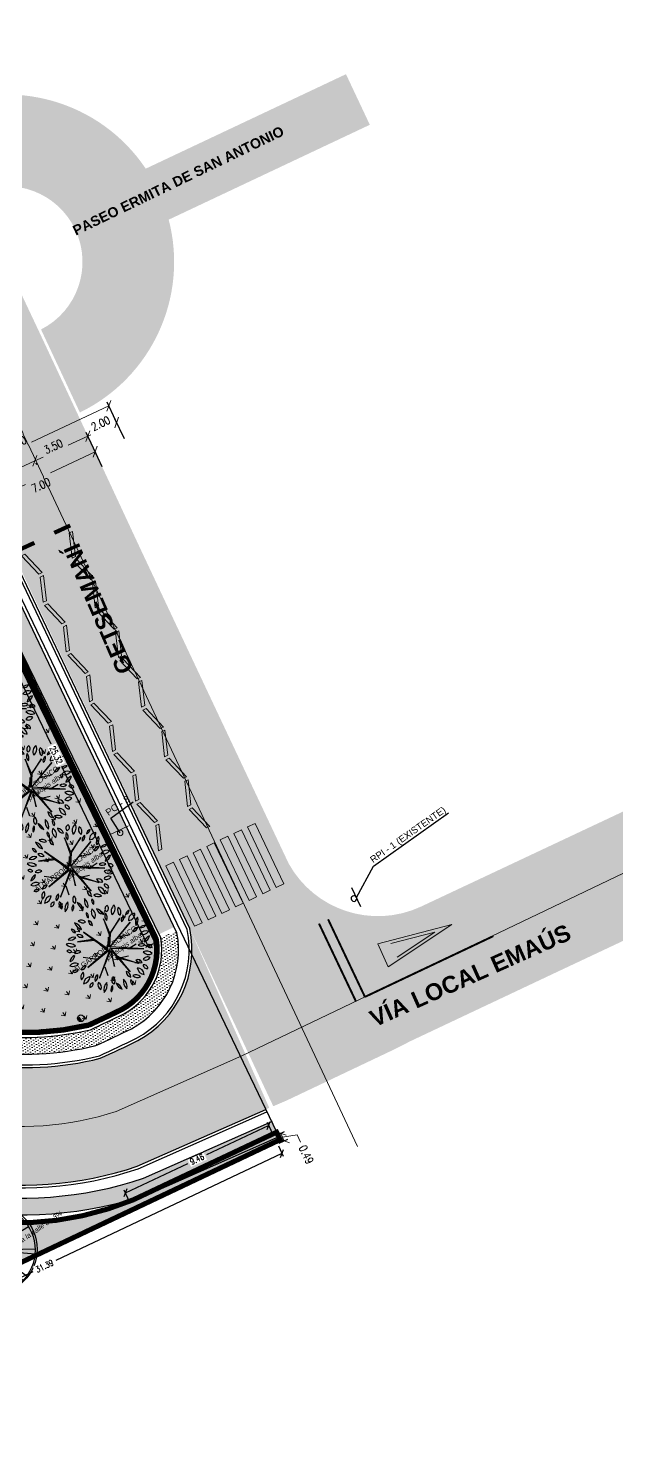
# Model space of a CAD drawing. Header units: metres. Extents: x 12 to 777, y -493 to 333.
# Drawn here: x 618.7 to 653.9, y -315.1 to -230.1 of the extents above; entities that cross this region are included whole.
import ezdxf

# ---------------------------------------------------------------- set-up
doc = ezdxf.new("R2010")
doc.units = ezdxf.units.M
doc.header["$LTSCALE"] = 5
doc.header["$MEASUREMENT"] = 0
for name, pattern in [('DASHED2', [0.375, 0.25, -0.125]), ('HIDDEN', [0.375, 0.25, -0.125]), ('PHANTOM2', [1.25, 0.625, -0.125, 0.125, -0.125, 0.125, -0.125])]:
    doc.linetypes.add(name, pattern=pattern)
doc.layers.get('0').update_dxf_attribs({"color": 30})
for name, color, linetype, lineweight in [('A-ANNO-DIMS', 3, 'Continuous', 18), ('A-ANNO-TEXT', 3, 'Continuous', 18), ('A-ELEV-OVHD', 3, 'HIDDEN', 18), ('G-ANNO-RDME', 3, 'Continuous', 18), ('G-ANNO-SYMB', 3, 'Continuous', 18), ('G-PLAN-OTLN', 7, 'Continuous', 35), ('U-ANNO-PATT', 8, 'Continuous', 18), ('U-CURB', 4, 'Continuous', 25), ('U-PROP-NEW', 1, 'PHANTOM2', 50)]:
    doc.layers.add(name, color=color, linetype=linetype, lineweight=lineweight)
for name, color, linetype in [('U-OTHR', 8, 'Continuous'), ('U-PROP', 1, 'Continuous'), ('U-SDWK', 4, 'Continuous'), ('U-STRT', 4, 'Continuous'), ('U-VEGE', 70, 'Continuous')]:
    doc.layers.add(name, color=color, linetype=linetype)
doc.styles.add('E-ARIAL', font='arial.ttf')
doc.styles.add('E-ROMANS', font='romans.shx', dxfattribs={"width": 0.8})
doc.styles.get("Standard").update_dxf_attribs({"font": 'arial.ttf'})
doc.dimstyles.new('E-0200_TICK_18', dxfattribs={"dimscale": 0.001, "dimtxt": 360, "dimasz": 360, "dimexe": 180, "dimexo": 120, "dimgap": 180, "dimtad": 0, "dimzin": 0, "dimdsep": 46, "dimtxsty": 'E-ROMANS', "dimblk": 'OBLIQUE', "dimcen": 180, "dimclrd": 256, "dimclre": 256, "dimclrt": 256, "dimadec": 0, "dimazin": 0, "dimtfac": 1, "dimtmove": 1, "dimatfit": 3, "dimldrblk": 'OPEN90', "dimfxl": 1, "dimtfill": 1, "dimtolj": 1, "dimtzin": 0, "dimarcsym": 0})
doc.dimstyles.new('E-0200_TICK_24', dxfattribs={"dimscale": 0.001, "dimtxt": 480, "dimasz": 480, "dimexe": 240, "dimexo": 120, "dimgap": 240, "dimtad": 0, "dimzin": 0, "dimdsep": 46, "dimtxsty": 'E-ROMANS', "dimblk": 'OBLIQUE', "dimcen": 240, "dimclrd": 256, "dimclre": 256, "dimclrt": 256, "dimadec": 0, "dimazin": 0, "dimtfac": 1, "dimtmove": 1, "dimatfit": 3, "dimldrblk": 'OPEN90', "dimfxl": 1, "dimtfill": 1, "dimtolj": 1, "dimtzin": 0, "dimlwd": -1, "dimarcsym": 0})
doc.dimstyles.get("Standard").update_dxf_attribs({"dimtxt": 0.18, "dimasz": 0.18, "dimexe": 0.18, "dimexo": 0.0625, "dimgap": 0.09, "dimtad": 0, "dimtih": 1, "dimtoh": 1, "dimdec": 4, "dimzin": 0, "dimdsep": 46, "dimtxsty": 'Standard', "dimcen": 0.09, "dimclrd": 210, "dimclre": 210, "dimclrt": 210, "dimadec": 0, "dimazin": 0, "dimtfac": 1, "dimtdec": 4, "dimtofl": 0, "dimtmove": 0, "dimatfit": 3, "dimfxl": 1, "dimtolj": 1, "dimtzin": 0, "dimarcsym": 0})
pattern_1 = [(35.41278, (-2e-13, 0), (0.044869524, 0.265644924), [0.09525, -0.28575]), (125.41278, (0.06641, -0.01122), (-0.265644924, 0.044869524), [0.09525, -0.28575])]
pattern_2 = [(125.41278, (-2e-13, 0), (-1.2522613, 0.2115168), [0.238125, -1.557925]), (80.41278, (-2e-13, 0), (-1.2522622, 0.211517), [0.238125, -1.031875]), (170.41278, (-2e-13, 0), (-0.211517, -1.2522622), [0.238125, -1.031875])]
pattern_3 = [(35.412781, (201.82205, 533.24843), (-0.02729924, 0.175375895), [0, -0.15875])]
pattern_4 = [(72.9251, (560.57546, -239.98136), (-0.2967209, 0.3895357), [0, -0.38608, 0, -0.4318, 0, -0.41275]), (42.9251, (560.57546, -239.98136), (-0.0491944, 0.844683), [0, -0.20828, 0, -0.34798, 0, -0.13335]), (2.9251, (560.32087, -240.16245), (0.643726, 0.4596605), [0, -0.127, 0, -0.4572, 0, -0.5969]), (352.9251, (560.3209, -240.16245), (0.492984, 0.624246), [0, -0.0635, 0, -0.29972, 0, -0.3429])]

# ---------------------------------------------------------------- blocks, each defined once
blk = doc.blocks.new('_Oblique')
at = {"color": 0, "linetype": 'ByBlock', "lineweight": -2}
blk.add_line((-0.5, -0.5), (0.5, 0.5), dxfattribs=at)
blk = doc.blocks.new('*D117')
at = {"layer": 'A-ANNO-DIMS', "transparency": 16777216}
for p, q in [((623.534, -252.652), (618.919, -254.822)), ((613.44, -257.398), (617.144, -255.656))]:
    blk.add_line(p, q, dxfattribs=at)
at = {"layer": 'A-ANNO-DIMS', "lineweight": -2, "transparency": 16777216}
for p, q in [((623.932, -253.5), (623.431, -252.435)), ((613.662, -257.87), (613.338, -257.181))]:
    blk.add_line(p, q, dxfattribs=at)
at = {"layer": 'A-ANNO-DIMS', "transparency": 16777216, "xscale": 0.48, "yscale": 0.48, "zscale": 0.48}
for p, rotation in [((623.534, -252.652), 25.1846288424931), ((613.44, -257.398), 205.1846288424931)]:
    blk.add_blockref('_Oblique', p, dxfattribs=dict(at, rotation=rotation))
at = {"layer": 'A-ANNO-DIMS', "transparency": 16777216, "insert": (617.898, -254.956), "char_height": 0.48, "attachment_point": 5, "rotation": 25.18463, "style": 'E-ROMANS', "bg_fill": 3, "box_fill_scale": 1.25, "bg_fill_color": 256, "bg_fill_true_color": 13158600, "bg_fill_transparency": 0}
blk.add_mtext('\\A1;11.00', dxfattribs=at)
blk = doc.blocks.new('_Open90')
at = {"color": 0, "linetype": 'ByBlock', "lineweight": -2}
for p, q in [((0, 0), (-1, 0)), ((-0.5, 0.5), (0, 0)), ((0, 0), (-0.5, -0.5))]:
    blk.add_line(p, q, dxfattribs=at)
blk = doc.blocks.new('*D118')
at = {"layer": 'A-ANNO-DIMS', "transparency": 16777216}
for p, q in [((619.115, -255.938), (617.928, -256.496)), ((615.946, -257.427), (616.434, -257.198))]:
    blk.add_line(p, q, dxfattribs=at)
at = {"layer": 'A-ANNO-DIMS', "lineweight": -2, "transparency": 16777216}
for p, q in [((619.166, -256.046), (619.217, -256.155)), ((616.334, -258.251), (615.844, -257.21))]:
    blk.add_line(p, q, dxfattribs=at)
at = {"layer": 'A-ANNO-DIMS', "transparency": 16777216, "xscale": 0.48, "yscale": 0.48, "zscale": 0.48, "rotation": 25.1846288424931}
blk.add_blockref('_Oblique', (619.115, -255.938), dxfattribs=at)
at = {"layer": 'A-ANNO-DIMS', "transparency": 16777216, "insert": (617.048, -256.563), "char_height": 0.48, "attachment_point": 5, "rotation": 25.18463, "style": 'E-ROMANS', "bg_fill": 3, "box_fill_scale": 1.25, "bg_fill_color": 256, "bg_fill_true_color": 13158600, "bg_fill_transparency": 0}
blk.add_mtext('\\A1;3.50', dxfattribs=at)
at = {"layer": 'A-ANNO-DIMS', "transparency": 16777216, "xscale": 0.48, "yscale": 0.48, "zscale": 0.48, "rotation": 205.1846288424931}
blk.add_blockref('_Oblique', (615.946, -257.427), dxfattribs=at)
blk = doc.blocks.new('*D119')
at = {"layer": 'A-ANNO-DIMS', "transparency": 16777216}
for p, q in [((622.275, -254.451), (621.095, -255.006)), ((619.115, -255.938), (619.602, -255.709))]:
    blk.add_line(p, q, dxfattribs=at)
at = {"layer": 'A-ANNO-DIMS', "lineweight": -2, "transparency": 16777216}
for p, q in [((622.776, -255.516), (622.173, -254.234)), ((619.166, -256.046), (619.217, -256.155))]:
    blk.add_line(p, q, dxfattribs=at)
at = {"layer": 'A-ANNO-DIMS', "transparency": 16777216, "xscale": 0.48, "yscale": 0.48, "zscale": 0.48, "rotation": 25.1846288424931}
blk.add_blockref('_Oblique', (622.275, -254.451), dxfattribs=at)
at = {"layer": 'A-ANNO-DIMS', "transparency": 16777216, "insert": (620.215, -255.074), "char_height": 0.48, "attachment_point": 5, "rotation": 25.18463, "style": 'E-ROMANS', "bg_fill": 3, "box_fill_scale": 1.25, "bg_fill_color": 256, "bg_fill_true_color": 13158600, "bg_fill_transparency": 0}
blk.add_mtext('\\A1;3.50', dxfattribs=at)
at = {"layer": 'A-ANNO-DIMS', "transparency": 16777216, "xscale": 0.48, "yscale": 0.48, "zscale": 0.48, "rotation": 205.1846288424931}
blk.add_blockref('_Oblique', (619.115, -255.938), dxfattribs=at)
blk = doc.blocks.new('*D120')
at = {"layer": 'A-ANNO-DIMS', "lineweight": -2, "transparency": 16777216}
for p, q in [((624.461, -254.624), (623.896, -253.424)), ((622.776, -255.516), (622.173, -254.234))]:
    blk.add_line(p, q, dxfattribs=at)
at = {"layer": 'A-ANNO-DIMS', "transparency": 16777216}
for p, q in [((623.999, -253.641), (623.942, -253.667)), ((622.275, -254.451), (622.449, -254.37))]:
    blk.add_line(p, q, dxfattribs=at)
at = {"layer": 'A-ANNO-DIMS', "transparency": 16777216, "insert": (623.044, -253.695), "char_height": 0.48, "attachment_point": 5, "rotation": 25.18463, "style": 'E-ROMANS', "bg_fill": 3, "box_fill_scale": 1.25, "bg_fill_color": 256, "bg_fill_true_color": 13158600, "bg_fill_transparency": 0}
blk.add_mtext('\\A1;2.00', dxfattribs=at)
at = {"layer": 'A-ANNO-DIMS', "transparency": 16777216, "xscale": 0.48, "yscale": 0.48, "zscale": 0.48}
for p, rotation in [((623.999, -253.641), 25.1846288424931), ((622.275, -254.451), 205.1846288424931)]:
    blk.add_blockref('_Oblique', p, dxfattribs=dict(at, rotation=rotation))
blk = doc.blocks.new('*D121')
at = {"layer": 'A-ANNO-DIMS', "transparency": 16777216}
for p, q in [((622.711, -255.385), (620.043, -256.639)), ((616.26, -258.418), (618.549, -257.341))]:
    blk.add_line(p, q, dxfattribs=at)
at = {"layer": 'A-ANNO-DIMS', "lineweight": -2, "transparency": 16777216}
for p, q in [((623.14, -256.297), (622.608, -255.167)), ((616.446, -258.814), (616.158, -258.201))]:
    blk.add_line(p, q, dxfattribs=at)
at = {"layer": 'A-ANNO-DIMS', "transparency": 16777216, "xscale": 0.48, "yscale": 0.48, "zscale": 0.48}
for p, rotation in [((622.711, -255.385), 25.1846288424931), ((616.26, -258.418), 205.1846288424931)]:
    blk.add_blockref('_Oblique', p, dxfattribs=dict(at, rotation=rotation))
at = {"layer": 'A-ANNO-DIMS', "transparency": 16777216, "insert": (619.482, -257.386), "char_height": 0.48, "attachment_point": 5, "rotation": 25.18463, "style": 'E-ROMANS', "bg_fill": 3, "box_fill_scale": 1.25, "bg_fill_color": 256, "bg_fill_true_color": 13158600, "bg_fill_transparency": 0}
blk.add_mtext('\\A1;7.00', dxfattribs=at)
blk = doc.blocks.new('basurero')
blk.add_lwpolyline([(-0.133, -0.052), (0.13, -0.052), (0.13, -0.1), (-0.133, -0.1)], close=True)
blk.add_circle((0, 0), 0.2)
blk = doc.blocks.new('arbolito')
at = {"linetype": 'ByBlock'}
for p, q in [((-435.926, -26.331), (-435.853, -27.236)), ((-435.826, -27.173), (-435.908, -26.367)), ((-435.908, -26.367), (-435.889, -26.898)), ((-436.632, -26.654), (-435.862, -27.279)), ((-435.853, -27.236), (-436.632, -26.654)), ((-436.249, -26.412), (-435.853, -26.871)), ((-435.889, -26.898), (-436.249, -26.412)), ((-435.853, -26.871), (-436.146, -26.753)), ((-435.63, -26.735), (-435.826, -27.173)), ((-435.808, -27.218), (-435.075, -26.711)), ((-435.075, -26.711), (-435.799, -27.173)), ((-435.799, -27.173), (-435.63, -26.735)), ((-435.391, -26.895), (-435.313, -26.633)), ((-436.294, -26.922), (-436.541, -26.907)), ((-434.969, -27.164), (-435.808, -27.218)), ((-435.726, -27.236), (-434.969, -27.164)), ((-435.337, -27.197), (-435.035, -27.484)), ((-436.756, -27.529), (-435.853, -27.279)), ((-435.862, -27.279), (-436.756, -27.529)), ((-436.104, -27.599), (-436.578, -27.798)), ((-436.578, -27.798), (-436.086, -27.617)), ((-436.2, -27.381), (-436.541, -27.236)), ((-436.182, -28.066), (-436.043, -27.589)), ((-436.086, -27.617), (-436.182, -28.066)), ((-435.853, -27.279), (-436.104, -27.599)), ((-436.043, -27.589), (-435.835, -27.288)), ((-435.986, -27.538), (-435.763, -27.288)), ((-435.835, -27.288), (-435.986, -27.538)), ((-435.763, -27.288), (-435.467, -28.084)), ((-435.754, -27.245), (-435.566, -27.752)), ((-435.467, -28.084), (-435.754, -27.245)), ((-435.612, -27.692), (-435.726, -27.236)), ((-435.165, -27.952), (-435.612, -27.692)), ((-435.566, -27.752), (-435.165, -27.952))]:
    blk.add_line(p, q, dxfattribs=at)
for centre, radius, start, end in [((-436.569, -26.476), 0.15, 25.4537, 116.6852), ((-436.501, -26.277), 0.15, 205.4537, 296.6852), ((-436.296, -26.179), 0.116, 146.8151, 244.0193), ((-436.444, -26.22), 0.116, 326.8151, 64.0193), ((-436.217, -26.387), 0.143, 168.8066, 257.6391), ((-436.389, -26.499), 0.143, 348.8066, 77.6391), ((-436.023, -26.144), 0.215, 149.4737, 231.7586), ((-436.341, -26.204), 0.215, 329.4737, 51.7586), ((-435.875, -25.996), 0.21, 192.306, 259.6849), ((-436.118, -26.248), 0.21, 12.306, 79.6849), ((-435.696, -26.299), 0.171, 145.5248, 220.8327), ((-435.967, -26.314), 0.171, 325.5248, 40.8327), ((-435.672, -26.087), 0.135, 125.4093, 202.7101), ((-435.875, -26.029), 0.135, 305.4093, 22.7101), ((-435.345, -26.2), 0.293, 133.8117, 194.3077), ((-435.832, -26.061), 0.293, 313.8117, 14.3077), ((-435.138, -26.142), 0.294, 163.4642, 212.7906), ((-435.275, -26.462), 0.148, 103.8914, 198.9039), ((-435.668, -26.217), 0.294, 343.4642, 32.7906), ((-435.45, -26.366), 0.148, 283.8914, 18.9039), ((-435.083, -26.347), 0.173, 104.1004, 168.465), ((-435.295, -26.145), 0.173, 284.1004, 348.465), ((-434.886, -26.582), 0.303, 100.3005, 160.4476), ((-435.226, -26.182), 0.303, 280.3005, 340.4476), ((-436.839, -27.021), 0.218, 69.7201, 135.6489), ((-436.782, -26.589), 0.0949, 163.4933, 274.4697), ((-436.866, -26.656), 0.0949, 343.4933, 94.4697), ((-436.542, -26.387), 0.211, 183.3189, 263.1904), ((-436.777, -26.609), 0.211, 3.3189, 83.1904), ((-436.711, -26.902), 0.163, 22.5723, 98.3335), ((-436.584, -26.679), 0.163, 202.5723, 278.3335), ((-434.923, -26.877), 0.171, 86.0282, 161.3698), ((-435.073, -26.652), 0.171, 266.0282, 341.3698), ((-434.823, -26.55), 0.165, 122.5817, 207.18), ((-435.058, -26.486), 0.165, 302.5817, 27.18), ((-434.737, -26.754), 0.115, 59.9815, 155.6676), ((-434.784, -26.607), 0.115, 239.9815, 335.6676), ((-437.024, -27.341), 0.162, 44.2577, 108.5927), ((-436.96, -27.074), 0.162, 224.2577, 288.5927), ((-436.974, -27.183), 0.206, 30.9482, 110.5784), ((-436.87, -26.884), 0.206, 210.9482, 290.5784), ((-436.919, -26.664), 0.218, 249.7201, 315.6489), ((-434.859, -27.365), 0.167, 58.8748, 131.2135), ((-434.883, -27.096), 0.167, 238.8748, 311.2135), ((-434.694, -27.059), 0.236, 64.7353, 140.5781), ((-434.776, -26.695), 0.236, 244.7353, 320.5781), ((-434.61, -27.148), 0.17, 90.2529, 173.5221), ((-434.779, -26.959), 0.17, 270.2529, 353.5221), ((-437.069, -27.289), 0.238, 280.8762, 345.4479), ((-436.794, -27.582), 0.238, 100.8762, 165.4479), ((-436.859, -27.751), 0.187, 54.9745, 151.3792), ((-436.916, -27.508), 0.187, 234.9745, 331.3792), ((-436.748, -27.413), 0.18, 60.5095, 129.292), ((-436.773, -27.117), 0.18, 240.5095, 309.292), ((-434.707, -27.793), 0.194, 71.3712, 141.7535), ((-434.797, -27.49), 0.194, 251.3712, 321.7535), ((-434.753, -27.613), 0.209, 29.1952, 106.7189), ((-434.63, -27.311), 0.209, 209.1952, 286.7189), ((-434.642, -27.363), 0.115, 28.1981, 112.1918), ((-434.584, -27.202), 0.115, 208.1981, 292.1918), ((-436.827, -27.932), 0.15, 71.8192, 140.0818), ((-436.896, -27.693), 0.15, 251.8192, 320.0818), ((-436.575, -28.018), 0.167, 113.4753, 203.456), ((-436.795, -27.931), 0.167, 293.4753, 23.456), ((-436.703, -27.623), 0.161, 267.1724, 337.2365), ((-436.563, -27.845), 0.161, 87.1724, 157.2365), ((-436.677, -27.983), 0.229, 271.6328, 352.0268), ((-436.444, -28.243), 0.229, 91.6328, 172.0268), ((-436.113, -28.141), 0.206, 122.8873, 186.7253), ((-436.429, -27.993), 0.206, 302.8873, 6.7253), ((-435.23, -27.991), 0.151, 173.65, 254.6514), ((-435.42, -28.12), 0.151, 353.65, 74.6514), ((-435.039, -27.828), 0.166, 28.8072, 103.9199), ((-434.934, -27.588), 0.166, 208.8072, 283.9199), ((-435.095, -28.124), 0.249, 6.5487, 76.8911), ((-434.791, -27.853), 0.249, 186.5487, 256.8911), ((-434.858, -27.921), 0.109, 359.2557, 87.6287), ((-434.745, -27.814), 0.109, 179.2557, 267.6287), ((-436.394, -28.297), 0.106, 76.5419, 193.4774), ((-436.472, -28.219), 0.106, 256.5419, 13.4774), ((-436.054, -28.27), 0.195, 159.117, 230.3606), ((-436.361, -28.35), 0.195, 339.117, 50.3606), ((-435.852, -28.415), 0.233, 122.117, 201.7275), ((-436.193, -28.304), 0.233, 302.117, 21.7275), ((-435.746, -28.448), 0.134, 129.7475, 206.0709), ((-435.952, -28.404), 0.134, 309.7475, 26.0709), ((-435.664, -28.174), 0.162, 148.7877, 221.5977), ((-435.923, -28.197), 0.162, 328.7877, 41.5977), ((-435.723, -28.466), 0.181, 5.3196, 80.419), ((-435.512, -28.27), 0.181, 185.3196, 260.419), ((-435.166, -28.264), 0.317, 165.2071, 218.3217), ((-435.722, -28.38), 0.317, 345.2071, 38.3217), ((-435.143, -28.26), 0.138, 156.7754, 231.288), ((-435.356, -28.314), 0.138, 336.7754, 51.288), ((-435.137, -28.289), 0.207, 38.6962, 106.2415), ((-435.033, -27.96), 0.207, 218.6962, 286.2415)]:
    blk.add_arc(centre, radius, start, end, dxfattribs=at)
blk = doc.blocks.new('arbol celtis australis')
for p, q in [((-0.558, 2.627), (0.558, -2.627)), ((0, 2.685), (0, -2.685)), ((-2.045, 1.741), (2.045, -1.741)), ((2.018, 1.772), (-2.018, -1.772)), ((1.594, 2.161), (-1.594, -2.161)), ((1.11, 2.445), (-1.11, -2.445)), ((-0.9, 2.53), (0.9, -2.53)), ((-2.226, 1.502), (2.226, -1.502)), ((-2.679, 0.187), (2.679, -0.187)), ((2.676, 0.228), (-2.676, -0.228))]:
    blk.add_line(p, q)
for centre in [(0, 0), (0.129, -0.032)]:
    blk.add_circle(centre, 2.685)
blk = doc.blocks.new('*D410')
at = {"layer": 'A-ANNO-DIMS', "lineweight": -2, "transparency": 16777216}
for p, q in [((633.078, -295.603), (629.359, -297.357)), ((633.342, -296.163), (633.001, -295.44)), ((624.522, -299.638), (628.24, -297.885)), ((624.786, -300.199), (624.445, -299.476))]:
    blk.add_line(p, q, dxfattribs=at)
at = {"layer": 'A-ANNO-DIMS', "lineweight": -2, "transparency": 16777216, "xscale": 0.36, "yscale": 0.36, "zscale": 0.36}
for p, rotation in [((633.078, -295.603), 25.25241012325697), ((624.522, -299.638), 205.252410123257)]:
    blk.add_blockref('_Oblique', p, dxfattribs=dict(at, rotation=rotation))
at = {"layer": 'A-ANNO-DIMS', "transparency": 16777216, "insert": (628.8, -297.621), "char_height": 0.36, "attachment_point": 5, "rotation": 25.25241, "style": 'E-ROMANS', "bg_fill": 3, "box_fill_scale": 1.25, "bg_fill_color": 256, "bg_fill_true_color": 13158600, "bg_fill_transparency": 0}
blk.add_mtext('\\A1;9.46', dxfattribs=at)
blk = doc.blocks.new('*D412')
at = {"layer": 'A-ANNO-DIMS', "lineweight": -2, "transparency": 16777216}
for p, q in [((633.873, -297.28), (620.365, -303.681)), ((633.657, -296.824), (633.95, -297.443)), ((605.503, -310.724), (619.011, -304.323)), ((605.287, -310.268), (605.58, -310.886))]:
    blk.add_line(p, q, dxfattribs=at)
at = {"layer": 'A-ANNO-DIMS', "lineweight": -2, "transparency": 16777216, "xscale": 0.36, "yscale": 0.36, "zscale": 0.36}
for p, rotation in [((633.873, -297.28), 25.3553834196484), ((605.503, -310.724), 205.3553834196484)]:
    blk.add_blockref('_Oblique', p, dxfattribs=dict(at, rotation=rotation))
at = {"layer": 'A-ANNO-DIMS', "transparency": 16777216, "insert": (619.688, -304.002), "char_height": 0.36, "attachment_point": 5, "rotation": 25.35538, "style": 'E-ROMANS', "bg_fill": 3, "box_fill_scale": 1.25, "bg_fill_color": 256, "bg_fill_true_color": 13158600, "bg_fill_transparency": 0}
blk.add_mtext('\\A1;31.39', dxfattribs=at)
blk = doc.blocks.new('*D413')
at = {"layer": 'A-ANNO-DIMS', "lineweight": -2, "transparency": 16777216}
for p, q in [((633.501, -296.22), (634.015, -295.977)), ((633.712, -296.665), (634.226, -296.422))]:
    blk.add_line(p, q, dxfattribs=at)
at = {"layer": 'A-ANNO-DIMS', "transparency": 16777216}
for p, q in [((633.798, -296.08), (634.009, -296.525)), ((633.903, -296.302), (634.77, -296.17)), ((634.77, -296.17), (634.976, -296.604))]:
    blk.add_line(p, q, dxfattribs=at)
at = {"layer": 'A-ANNO-DIMS', "transparency": 16777216, "xscale": 0.48, "yscale": 0.48, "zscale": 0.48, "rotation": 115.3554177229486}
blk.add_blockref('_Oblique', (633.798, -296.08), dxfattribs=at)
at = {"layer": 'A-ANNO-DIMS', "transparency": 16777216, "insert": (635.325, -297.342), "char_height": 0.48, "attachment_point": 5, "rotation": 295.35542, "style": 'E-ROMANS', "bg_fill": 3, "box_fill_scale": 1.25, "bg_fill_color": 256, "bg_fill_true_color": 13158600, "bg_fill_transparency": 0}
blk.add_mtext('\\A1;0.49', dxfattribs=at)
at = {"layer": 'A-ANNO-DIMS', "transparency": 16777216, "xscale": 0.48, "yscale": 0.48, "zscale": 0.48, "rotation": 295.3554177229486}
blk.add_blockref('_Oblique', (634.009, -296.525), dxfattribs=at)
blk = doc.blocks.new('*D414')
at = {"layer": 'A-ANNO-DIMS', "lineweight": -2, "transparency": 16777216}
for p, q in [((615.183, -261.957), (614.732, -262.174)), ((614.894, -262.096), (620.063, -272.818)), ((625.888, -284.901), (620.719, -274.18)), ((626.177, -284.762), (625.726, -284.979))]:
    blk.add_line(p, q, dxfattribs=at)
at = {"layer": 'A-ANNO-DIMS', "lineweight": -2, "transparency": 16777216, "xscale": 0.36, "yscale": 0.36, "zscale": 0.36}
for p, rotation in [((614.894, -262.096), 115.7381400640921), ((625.888, -284.901), 295.7381400640921)]:
    blk.add_blockref('_Oblique', p, dxfattribs=dict(at, rotation=rotation))
at = {"layer": 'A-ANNO-DIMS', "transparency": 16777216, "insert": (620.391, -273.499), "char_height": 0.36, "attachment_point": 5, "rotation": 295.73814, "style": 'E-ROMANS', "bg_fill": 3, "box_fill_scale": 1.25, "bg_fill_color": 256, "bg_fill_true_color": 13158600, "bg_fill_transparency": 0}
blk.add_mtext('\\A1;25.32', dxfattribs=at)
blk = doc.blocks.new('POSTE')
at = {"layer": 'G-ANNO-SYMB', "color": 6}
blk.add_line((-0.76, 0.2), (0.76, 0.2), dxfattribs=at)
blk.add_circle((0, 0), 0.201, dxfattribs=at)
blk = doc.blocks.new('A$C2D685A48')
at = {"layer": 'G-ANNO-SYMB'}
for points in [[(14.386, 14.111), (13.489, 12.893), (13.368, 13.065), (14.265, 14.284)], [(11.877, 12.342), (13.326, 12.777), (13.204, 12.95), (11.755, 12.514)], [(11.713, 12.226), (10.816, 11.008), (10.695, 11.18), (11.592, 12.399)], [(9.204, 10.457), (10.653, 10.893), (10.531, 11.065), (9.082, 10.629)], [(13.604, 9.945), (14.501, 11.164), (14.622, 10.992), (13.725, 9.773)], [(16.113, 11.715), (14.664, 11.279), (14.786, 11.107), (16.235, 11.543)], [(9.04, 10.341), (8.143, 9.123), (8.022, 9.295), (8.919, 10.514)], [(13.44, 9.83), (11.991, 9.394), (12.113, 9.222), (13.562, 9.658)], [(6.367, 8.456), (5.47, 7.238), (5.349, 7.41), (6.246, 8.629)], [(6.531, 8.572), (7.98, 9.008), (7.858, 9.18), (6.409, 8.744)], [(10.931, 8.06), (11.828, 9.279), (11.949, 9.107), (11.052, 7.888)], [(10.767, 7.945), (9.318, 7.509), (9.44, 7.337), (10.889, 7.773)], [(3.858, 6.687), (5.307, 7.123), (5.185, 7.295), (3.736, 6.859)], [(8.258, 6.175), (9.155, 7.394), (9.276, 7.222), (8.379, 6.003)], [(3.695, 6.571), (2.798, 5.353), (2.676, 5.525), (3.573, 6.744)], [(8.094, 6.06), (6.645, 5.624), (6.767, 5.452), (8.216, 5.888)], [(1.185, 4.802), (2.634, 5.238), (2.513, 5.41), (1.064, 4.974)], [(5.585, 4.291), (6.482, 5.509), (6.603, 5.337), (5.706, 4.118)], [(1.022, 4.686), (0.125, 3.468), (0.003, 3.64), (0.9, 4.859)], [(-1.488, 2.917), (-0.039, 3.353), (-0.16, 3.525), (-1.609, 3.089)], [(2.912, 2.406), (3.809, 3.624), (3.931, 3.452), (3.034, 2.233)], [(5.422, 4.175), (3.973, 3.739), (4.094, 3.567), (5.543, 4.003)], [(-1.257, 2.114), (-1.421, 1.998), (-1.997, 2.816), (-1.834, 2.931)], [(0.239, 0.521), (1.136, 1.739), (1.258, 1.567), (0.361, 0.348)], [(2.749, 2.29), (1.3, 1.854), (1.421, 1.682), (2.87, 2.118)], [(-0.44, 1.007), (-0.603, 0.892), (-0.027, 0.075), (0.136, 0.19)]]:
    blk.add_hatch(color=256, dxfattribs=at).paths.add_polyline_path(points)
for points in [[(14.386, 14.111), (13.489, 12.893), (13.368, 13.065), (14.265, 14.284)], [(11.877, 12.342), (13.326, 12.777), (13.204, 12.95), (11.755, 12.514)], [(11.713, 12.226), (10.816, 11.008), (10.695, 11.18), (11.592, 12.399)], [(9.204, 10.457), (10.653, 10.893), (10.531, 11.065), (9.082, 10.629)], [(13.604, 9.945), (14.501, 11.164), (14.622, 10.992), (13.725, 9.773)], [(16.113, 11.715), (14.664, 11.279), (14.786, 11.107), (16.235, 11.543)], [(9.04, 10.341), (8.143, 9.123), (8.022, 9.295), (8.919, 10.514)], [(13.44, 9.83), (11.991, 9.394), (12.113, 9.222), (13.562, 9.658)], [(6.367, 8.456), (5.47, 7.238), (5.349, 7.41), (6.246, 8.629)], [(6.531, 8.572), (7.98, 9.008), (7.858, 9.18), (6.409, 8.744)], [(10.931, 8.06), (11.828, 9.279), (11.949, 9.107), (11.052, 7.888)], [(10.767, 7.945), (9.318, 7.509), (9.44, 7.337), (10.889, 7.773)], [(3.858, 6.687), (5.307, 7.123), (5.185, 7.295), (3.736, 6.859)], [(8.258, 6.175), (9.155, 7.394), (9.276, 7.222), (8.379, 6.003)], [(3.695, 6.571), (2.798, 5.353), (2.676, 5.525), (3.573, 6.744)], [(8.094, 6.06), (6.645, 5.624), (6.767, 5.452), (8.216, 5.888)], [(1.185, 4.802), (2.634, 5.238), (2.513, 5.41), (1.064, 4.974)], [(5.585, 4.291), (6.482, 5.509), (6.603, 5.337), (5.706, 4.118)], [(1.022, 4.686), (0.125, 3.468), (0.003, 3.64), (0.9, 4.859)], [(-1.488, 2.917), (-0.039, 3.353), (-0.16, 3.525), (-1.609, 3.089)], [(2.912, 2.406), (3.809, 3.624), (3.931, 3.452), (3.034, 2.233)], [(5.422, 4.175), (3.973, 3.739), (4.094, 3.567), (5.543, 4.003)], [(-1.257, 2.114), (-1.421, 1.998), (-1.997, 2.816), (-1.834, 2.931)], [(0.239, 0.521), (1.136, 1.739), (1.258, 1.567), (0.361, 0.348)], [(2.749, 2.29), (1.3, 1.854), (1.421, 1.682), (2.87, 2.118)], [(-0.44, 1.007), (-0.603, 0.892), (-0.027, 0.075), (0.136, 0.19)]]:
    blk.add_lwpolyline(points, close=True, dxfattribs=at)

msp = doc.modelspace()

# ---------------------------------------------------------------- hatches: boundary and pattern name
at = {"layer": 'G-ANNO-RDME'}
h = msp.add_hatch(dxfattribs=at)
h.set_pattern_fill('CROSS', color=8, scale=0.03, style=0)
h.set_pattern_definition(pattern_1)
edge = h.paths.add_edge_path()
edge.add_line((585.782, -282.888), (586.277, -283.564))
edge.add_arc((593.311, -306.32), 23.818, 75.71703, 107.17627, ccw=False)
edge.add_arc((566.64, -378.618), 100.78, 64.10197, 71.15876, ccw=False)
edge.add_arc((622.644, -262.58), 28.067, 244.7209, 256.70351)
edge.add_arc((618.499, -273.508), 16.549, 261.97302, 283.38203)
edge.add_arc((579.55, -196.742), 102.245, 294.73394, 295.95238)
edge.add_arc((622.389, -285.169), 3.992, 298.51759, 368.96532)
edge.add_line((626.332, -284.547), (615.291, -261.904))
edge.add_line((615.291, -261.904), (585.782, -282.888))
h = msp.add_hatch(dxfattribs=at)
h.set_pattern_fill('CROSS', color=8, scale=0.03, style=0)
h.set_pattern_definition(pattern_1)
h.paths.add_polyline_path([(605.772, -298.148, 0.02956), (596.009, -294.095), (597.739, -297.906), (605.394, -309.9), (633.763, -296.456), (633.552, -296.012), (624.995, -300.048, -0.153023), (614.053, -300.998, -0.055794)])
at = {"layer": 'G-ANNO-SYMB'}
for points in [[(633.532, -281.4), (631.813, -277.789), (632.264, -277.574), (633.984, -281.185)], [(631.899, -282.178), (630.18, -278.566), (630.632, -278.351), (632.351, -281.963)], [(632.712, -281.791), (630.993, -278.179), (631.444, -277.964), (633.163, -281.576)], [(630.274, -282.951), (628.555, -279.339), (629.006, -279.125), (630.726, -282.736)], [(631.087, -282.564), (629.367, -278.953), (629.819, -278.738), (631.538, -282.349)], [(628.649, -283.725), (626.93, -280.113), (627.381, -279.898), (629.1, -283.51)], [(629.461, -283.338), (627.742, -279.726), (628.194, -279.511), (629.913, -283.123)]]:
    msp.add_hatch(color=256, dxfattribs=at).paths.add_polyline_path(points)
h = msp.add_hatch(color=256, dxfattribs=at)
h.paths.add_polyline_path([(640.211, -286.137), (644.007, -283.615), (639.589, -284.772)])
h.paths.add_polyline_path([(640.743, -285.567), (640.372, -284.753), (643.008, -284.062)], flags=16)
at = {"layer": 'G-ANNO-SYMB', "linetype": 'Continuous'}
msp.add_hatch(color=256, dxfattribs=at).paths.add_polyline_path([(624.653, -292.981), (624.579, -292.79), (625.726, -292.413), (626.74, -292.06), (628.034, -291.612), (627.902, -291.26), (624.533, -292.663), (624.463, -292.473), (622.358, -293.552)])
at = {"layer": 'U-ANNO-PATT'}
h = msp.add_hatch(dxfattribs=at)
h.set_pattern_fill('DOTS', color=256, scale=0.1, style=0)
h.set_pattern_definition([(35.412781, (201.68764, 533.46236), (-0.02729924, 0.175375895), [0, -0.15875])])
h.paths.add_polyline_path([(616.221, -260.272), (615.107, -260.802), (615.532, -261.707), (626.506, -284.204), (627.409, -283.774)])
h = msp.add_hatch(dxfattribs=at)
h.set_pattern_fill('GRASS', color=256, scale=0.05, style=0)
h.set_pattern_definition(pattern_2)
edge = h.paths.add_edge_path()
edge.add_line((585.782, -282.888), (586.277, -283.564))
edge.add_arc((593.311, -306.32), 23.818, 75.71703, 107.17627, ccw=False)
edge.add_arc((566.64, -378.618), 100.78, 64.10197, 71.15876, ccw=False)
edge.add_arc((622.644, -262.58), 28.067, 244.7209, 256.70351)
edge.add_arc((618.499, -273.508), 16.549, 261.97302, 283.38203)
edge.add_arc((579.55, -196.742), 102.245, 294.73394, 295.95238)
edge.add_arc((622.389, -285.169), 3.992, 298.51759, 368.96532)
edge.add_line((626.332, -284.547), (615.291, -261.904))
edge.add_line((615.291, -261.904), (585.782, -282.888))
h = msp.add_hatch(dxfattribs=at)
h.set_pattern_fill('AR-SAND', color=256, scale=0.01, angle=360, style=0)
h.set_pattern_definition([(72.91278, (0, 0), (-0.2966371, 0.3895995), [0, -0.38608, 0, -0.4318, 0, -0.41275]), (42.91278, (0, 0), (-0.0490128, 0.8446935), [0, -0.20828, 0, -0.34798, 0, -0.13335]), (2.91278, (-0.25462, -0.18104), (0.64382484, 0.4595221), [0, -0.127, 0, -0.4572, 0, -0.5969]), (352.91278, (-0.2546, -0.18104), (0.4931181, 0.6241398), [0, -0.0635, 0, -0.29972, 0, -0.3429])])
h.paths.add_polyline_path([(670.348, -269.275), (658.502, -274.865), (651.306, -278.249), (651.917, -285.683), (661.761, -281.054), (673.06, -275.721), (675.72, -274.463), (673.996, -267.552)])
h = msp.add_hatch(dxfattribs=at)
h.set_pattern_fill('AR-SAND', color=256, scale=0.01, angle=360, style=0)
h.set_pattern_definition(pattern_4)
h.paths.add_polyline_path([(630.708, -272.422), (624.823, -276.3), (627.448, -281.896), (630.361, -288.095), (642.156, -282.552, -0.393816), (634.264, -279.958)])
h = msp.add_hatch(dxfattribs=at)
h.set_pattern_fill('AR-SAND', color=256, scale=0.01, angle=360, style=0)
h.set_pattern_definition(pattern_4)
h.paths.add_polyline_path([(647.227, -280.168), (642.156, -282.552), (630.361, -288.095), (630.425, -288.232), (633.352, -294.461), (634.196, -294.099), (640.613, -291.052), (641.541, -290.578), (650.171, -286.505), (651.917, -285.683), (651.306, -278.249)])
h = msp.add_hatch(dxfattribs=at)
h.set_pattern_fill('AR-SAND', color=256, scale=0.01, style=0)
h.set_pattern_definition([(72.91278, (-378.0921, 531.776), (-0.29663709, 0.38959949), [0, -0.38608, 0, -0.4318, 0, -0.41275]), (42.91278, (-378.0921, 531.776), (-0.0490128, 0.84469353), [0, -0.20828, 0, -0.34798, 0, -0.13335]), (2.91278, (-378.34673, 531.595), (0.64382484, 0.45952211), [0, -0.127, 0, -0.4572, 0, -0.5969]), (352.91278, (-378.3467, 531.595), (0.4931181, 0.62413978), [0, -0.0635, 0, -0.29972, 0, -0.3429])])
h.paths.add_polyline_path([(628.367, -283.859, -0.332288), (625.256, -290.544, -0.005917), (623.023, -291.599, -0.097903), (615.799, -291.96, -0.014959), (614.054, -291.498), (612.583, -298.359, 0.013218), (614.488, -298.841, 0.12541), (625.234, -298.046), (633.111, -294.553)])
h = msp.add_hatch(dxfattribs=at)
h.set_pattern_fill('DOTS', color=256, scale=0.1, style=0)
h.set_pattern_definition(pattern_3)
h.paths.add_polyline_path([(627.602, -284.112), (627.543, -283.988), (626.641, -284.418, -0.317888), (624.432, -288.943), (624.913, -289.82, 0.325452)])
h = msp.add_hatch(dxfattribs=at)
h.set_pattern_fill('DOTS', color=256, scale=0.1, style=0)
h.set_pattern_definition(pattern_3)
h.paths.add_polyline_path([(616.133, -290.189, -0.026216), (613.28, -289.356), (612.949, -290.3, 0.0266), (615.947, -291.173, 0.039846), (618.782, -291.354), (618.767, -290.354, -0.039222)])
h = msp.add_hatch(dxfattribs=at)
h.set_pattern_fill('DOTS', color=256, scale=0.1, style=0)
h.set_pattern_definition(pattern_3)
h.paths.add_polyline_path([(622.428, -289.892, -0.054917), (618.767, -290.354), (618.782, -291.354, 0.056331), (622.758, -290.841, 0.005697), (624.891, -289.832, 0.00118), (624.913, -289.82), (624.432, -288.943, -0.005407)])
h = msp.add_hatch(dxfattribs=at)
h.set_pattern_fill('DOTS', color=256, scale=0.1, style=0)
h.set_pattern_definition([(35.412781, (-325.99942, -231.7852), (-0.02729924, 0.175375895), [0, -0.15875])])
h.paths.add_polyline_path([(586.27, -294.529), (520.916, -340.996), (519.093, -338.433), (517.7, -338.197), (520.678, -342.387), (586.774, -295.395, -0.208212), (596.176, -293.675, -0.029613), (606.006, -297.754, 0.055727), (614.198, -300.574, 0.126784), (625.959, -299.694), (633.702, -296.259), (633.297, -295.345), (625.596, -298.761, -0.126042), (614.395, -299.594, -0.055553), (606.439, -296.853, 0.029741), (596.456, -292.713, 0.208008)])
h = msp.add_hatch(dxfattribs=at)
h.set_pattern_fill('GRASS', color=256, scale=0.05, style=0)
h.set_pattern_definition(pattern_2)
edge = h.paths.add_edge_path()
edge.add_line((633.552, -296.012), (633.763, -296.456))
edge.add_line((633.763, -296.456), (605.394, -309.9))
edge.add_line((605.394, -309.9), (597.739, -297.906))
edge.add_line((597.739, -297.906), (503.477, -352.638))
edge.add_line((503.477, -352.638), (505.514, -350.96))
edge.add_line((505.514, -350.96), (525.614, -339.373))
edge.add_line((525.614, -339.373), (587.051, -295.691))
edge.add_arc((593.396, -305.367), 11.571, 76.95158, 123.25372, ccw=False)
edge.add_arc((566.64, -378.618), 89.48, 64.06734, 70.83995, ccw=False)
edge.add_arc((622.644, -262.58), 39.367, 244.62196, 257.39565)
edge.add_arc((618.009, -283.065), 18.364, 257.5615, 292.36172)
edge.add_line((624.995, -300.048), (633.552, -296.012))

# ---------------------------------------------------------------- linework, layer by layer
at = {"layer": 'A-ELEV-OVHD', "color": 4, "ltscale": 100}
msp.add_line((631.478, -291.448), (660.485, -277.566), dxfattribs=at)
at = {"layer": 'A-ELEV-OVHD', "color": 4, "ltscale": 100, "flags": 128}
msp.add_lwpolyline([(585.287, -289.952, -0.171119), (597.616, -288.619, -0.030215), (608.238, -293.009, 0.054679), (615.177, -295.408, 0.122141), (623.973, -294.777), (631.478, -291.448)], format="xyb", dxfattribs=at)
at = {"layer": 'G-ANNO-RDME', "linetype": 'DASHED2', "const_width": 0.075}
for points in [[(585.782, -282.888), (586.277, -283.564, -0.138136), (599.187, -283.238, -0.030801), (610.658, -287.959, 0.052332), (616.189, -289.894, 0.093687), (622.33, -289.607, 0.005316), (624.295, -288.676, 0.317448), (626.332, -284.547), (615.291, -261.904)], [(633.552, -296.012), (633.763, -296.456), (633.763, -296.456), (605.394, -309.9), (597.739, -297.906), (503.477, -352.638), (505.514, -350.96), (525.614, -339.373), (587.051, -295.691, -0.204826), (596.009, -294.095, -0.02956), (605.772, -298.148, 0.055794), (614.053, -300.998, 0.153023), (624.995, -300.048), (633.552, -296.012)]]:
    msp.add_lwpolyline(points, format="xyb", close=True, dxfattribs=at)
at = {"layer": 'G-ANNO-SYMB'}
for points in [[(633.532, -281.4), (631.813, -277.789), (632.264, -277.574), (633.984, -281.185)], [(631.907, -282.174), (630.188, -278.562), (630.639, -278.347), (632.358, -281.959)], [(632.72, -281.787), (631, -278.175), (631.452, -277.96), (633.171, -281.572)], [(630.282, -282.948), (628.562, -279.336), (629.014, -279.121), (630.733, -282.733)], [(631.094, -282.561), (629.375, -278.949), (629.827, -278.734), (631.546, -282.346)], [(628.656, -283.721), (626.937, -280.11), (627.389, -279.895), (629.108, -283.506)], [(629.469, -283.334), (627.75, -279.723), (628.201, -279.508), (629.92, -283.119)], [(640.211, -286.137), (644.007, -283.615), (639.589, -284.772)]]:
    msp.add_lwpolyline(points, close=True, dxfattribs=at)
at = {"layer": 'G-ANNO-SYMB', "linetype": 'HIDDEN', "ltscale": 0.3, "const_width": 0.12}
for points in [[(638.283, -288.191), (636.083, -283.558)], [(638.825, -287.934), (636.624, -283.299)]]:
    msp.add_lwpolyline(points, dxfattribs=at)
at = {"layer": 'G-ANNO-SYMB', "linetype": 'Continuous', "ltscale": 2.5, "const_width": 0.12, "flags": 128}
msp.add_lwpolyline([(638.825, -287.934), (646.497, -284.302)], dxfattribs=at)
at = {"layer": 'G-ANNO-SYMB'}
msp.add_lwpolyline([(640.743, -285.567), (643.008, -284.062), (640.372, -284.753)], dxfattribs=at)
at = {"layer": 'U-CURB'}
for p, q in [((628.214, -283.91), (591.122, -205.986)), ((605.394, -309.9), (633.763, -296.456))]:
    msp.add_line(p, q, dxfattribs=at)
for points in [[(585.842, -285.754, -0.142347), (598.635, -285.099, -0.030628), (609.82, -289.709, 0.053159), (615.828, -291.802, 0.097609), (622.97, -291.448, 0.005874), (625.183, -290.402, 0.331286), (628.214, -283.91)], [(585.864, -294.03, -0.208627), (596.579, -292.133, -0.029819), (606.655, -296.309, 0.055437), (614.456, -298.998, 0.12554), (625.292, -298.196), (632.962, -294.794)], [(586.994, -295.729, -0.206469), (596.009, -294.095, -0.02956), (605.772, -298.148, 0.055794), (614.053, -300.998, 0.153023), (624.995, -300.048), (633.552, -296.012)]]:
    msp.add_lwpolyline(points, format="xyb", dxfattribs=at)
at = {"layer": 'U-OTHR'}
msp.add_line((638.588, -282.56), (638.047, -281.423), dxfattribs=at)
at = {"layer": 'U-OTHR', "extrusion": (0, 0, -1)}
msp.add_ellipse((638.167, -282.063), major_axis=(0.118, 0.118), ratio=1, start_param=-1.229679648760404, end_param=5.053505658419182, dxfattribs=at)
at = {"layer": 'U-PROP-NEW', "ltscale": 1.2}
msp.add_line((625.285, -300.456), (621.739, -302.129), dxfattribs=at)
at = {"layer": 'U-PROP-NEW', "ltscale": 1.2, "const_width": 0.3}
for points in [[(585.782, -282.888), (586.277, -283.564, -0.138136), (599.187, -283.238, -0.030801), (610.658, -287.959, 0.052332), (616.189, -289.894, 0.093687), (622.33, -289.607, 0.005316), (624.295, -288.676, 0.317448), (626.332, -284.547), (615.291, -261.904)], [(633.552, -296.012), (633.763, -296.456), (633.763, -296.456), (605.394, -309.9), (597.739, -297.906), (503.477, -352.638), (505.514, -350.96), (525.614, -339.373), (587.051, -295.691, -0.204826), (596.009, -294.095, -0.02956), (605.772, -298.148, 0.055794), (614.053, -300.998, 0.153023), (624.995, -300.048), (633.552, -296.012)]]:
    msp.add_lwpolyline(points, format="xyb", close=True, dxfattribs=at)
at = {"layer": 'U-SDWK', "color": 3}
for p, q in [((627.602, -284.112), (590.556, -206.29)), ((626.641, -284.418), (615.667, -261.921))]:
    msp.add_line(p, q, dxfattribs=at)
for points in [[(583.792, -284.814, -0.167923), (599.102, -283.526, -0.030775), (610.529, -288.23, 0.052468), (616.133, -290.189, 0.094342), (622.428, -289.892, 0.005407), (624.432, -288.943, 0.317888), (626.641, -284.418, 0.330173)], [(585.027, -285.381, -0.157209), (598.817, -284.485, -0.030687), (610.097, -289.131, 0.052899), (615.947, -291.173, 0.096393), (622.758, -290.841, 0.005697), (624.891, -289.832, 0.326757), (627.602, -284.112, 0.331482)]]:
    msp.add_lwpolyline(points, format="xyb", dxfattribs=at)
at = {"layer": 'U-STRT'}
msp.add_line((628.367, -283.859), (591.257, -205.899), dxfattribs=at)
for points in [[(586.053, -285.851, -0.140265), (598.589, -285.253, -0.030613), (609.751, -289.853, 0.053222), (615.799, -291.96, 0.097903), (623.023, -291.599, 0.005917), (625.256, -290.544, 0.332288), (628.367, -283.859, -0.008218), (628.367, -283.859, 0.46561)], [(585.776, -293.897, -0.208775), (596.624, -291.979, -0.029838), (606.724, -296.165, 0.055407), (614.488, -298.841, 0.12541), (625.234, -298.046), (632.898, -294.647)]]:
    msp.add_lwpolyline(points, format="xyb", dxfattribs=at)

# ---------------------------------------------------------------- block references
at = {"layer": 'U-OTHR', "rotation": 305.4127811875207}
msp.add_blockref('basurero', (621.856, -289.213), dxfattribs=at)
at = {"layer": 'U-VEGE', "xscale": 2.028056027166204, "yscale": 2.028056027166204, "zscale": 2.028056027166204}
for p, rotation in [((-71.743, -827.914), 215.4130482401573), ((-69.421, -832.722), 215.4130482401576), ((-67.077, -837.433), 215.4130482401573), ((-64.746, -842.252), 215.4130482401573)]:
    msp.add_blockref('arbolito', p, dxfattribs=dict(at, rotation=rotation))
at = {"layer": 'U-VEGE', "rotation": 35.41278118751553}
msp.add_blockref('arbol celtis australis', (616.443, -303.044), dxfattribs=at)

# ---------------------------------------------------------------- texts
at = {"layer": 'A-ANNO-TEXT', "attachment_point": 1, "style": 'E-ARIAL'}
for s, insert, char_height, rotation in [('{\\fArial|b1|i0|c0|p34;PASEO ERMITA DE SAN ANTONIO}', (621.302, -241.955), 0.6, 25.78277), ('{\\fArial|b1|i0|c0|p34;GETSEMANÍ}', (624.109, -268.779), 1, 113.51611), ('{\\fArial|b1|i0|c0|p34;VÍA LOCAL EMAÚS }', (638.997, -288.846), 1, 24.12106)]:
    msp.add_mtext(s, dxfattribs=dict(at, insert=insert, char_height=char_height, rotation=rotation))
at = {"layer": 'G-ANNO-RDME', "char_height": 0.3, "rotation": 35.16161, "style": 'E-ARIAL'}
for s, insert, attachment_point in [('ALGARROBO BLANCO\\P{\\fArial|b0|i1|c0|p34;prosopis alba}', (620.395, -274.13), 3), ('ALGARROBO BLANCO\\P{\\fArial|b0|i1|c0|p34;prosopis alba}', (622.739, -278.842), 3), ('ALGARROBO BLANCO\\P{\\fArial|b0|i1|c0|p34;prosopis alba}', (625.07, -283.661), 3), ('MAICILLO\\P{\\fArial|b0|i1|c0|p34;perfilado con pendiente a la calle de 3%}', (617.295, -302.396), 2)]:
    msp.add_mtext(s, dxfattribs=dict(at, insert=insert, attachment_point=attachment_point))
at = {"layer": 'G-ANNO-SYMB', "insert": (643.47, -276.536), "char_height": 0.4, "attachment_point": 3, "rotation": 35.16161, "style": 'E-ARIAL'}
msp.add_mtext('RPI - 1 (EXISTENTE)', dxfattribs=at)

# ---------------------------------------------------------------- leaders
at = {"layer": 'G-ANNO-SYMB'}
msp.add_leader([(638.317, -281.992), (639.34, -280.134), (643.818, -276.948)], dimstyle='Standard', dxfattribs=at)

# ---------------------------------------------------------------- next in the draw order: dimensions: what is measured, and where the dimension line sits
at = {"layer": 'A-ANNO-DIMS'}
dim = msp.add_linear_dim(base=(623.534, -252.652), p1=(613.713, -257.979), p2=(623.984, -253.609), angle=25.18463, text='11.00', dimstyle='E-0200_TICK_24', dxfattribs=at)
dim.commit()
dim.dimension.update_dxf_attribs({"geometry": '*D117', "text_midpoint": (617.898, -254.956), "dimtype": 160})

# ---------------------------------------------------------------- next in the draw order: dimensions: what is measured, and where the dimension line sits
at = {"layer": 'A-ANNO-DIMS', "color": 3}
dim = msp.add_linear_dim(base=(619.115, -255.938), p1=(616.385, -258.359), p2=(619.115, -255.938), angle=25.18463, dimstyle='E-0200_TICK_24', dxfattribs=at)
dim.commit()
dim.dimension.update_dxf_attribs({"geometry": '*D118', "text_midpoint": (617.048, -256.563), "dimtype": 160})

# ---------------------------------------------------------------- next in the draw order: dimensions: what is measured, and where the dimension line sits
dim = msp.add_linear_dim(base=(622.275, -254.451), p1=(619.115, -255.938), p2=(622.827, -255.625), angle=25.18463, text='3.50', dimstyle='E-0200_TICK_24', dxfattribs=at)
dim.commit()
dim.dimension.update_dxf_attribs({"geometry": '*D119', "text_midpoint": (620.215, -255.074), "dimtype": 160})

# ---------------------------------------------------------------- next in the draw order: dimensions: what is measured, and where the dimension line sits
dim = msp.add_linear_dim(base=(623.999, -253.641), p1=(622.827, -255.625), p2=(624.512, -254.733), angle=25.18463, text='2.00', dimstyle='E-0200_TICK_24', dxfattribs=at)
dim.commit()
dim.dimension.update_dxf_attribs({"geometry": '*D120', "text_midpoint": (623.044, -253.695), "dimtype": 160})

# ---------------------------------------------------------------- next in the draw order: hatches: boundary and pattern name
at = {"layer": 'U-ANNO-PATT'}
h = msp.add_hatch(dxfattribs=at)
h.set_pattern_fill('AR-SAND', color=256, scale=0.01, angle=360, style=0)
h.set_pattern_definition(pattern_4)
h.paths.add_polyline_path([(625.737, -238.489, 0.366839), (613.305, -234.961), (615.473, -239.592), (615.626, -239.916, -0.972263), (619.483, -248.089), (621.748, -252.929), (621.803, -253.046, 0.357711), (627.108, -241.535), (639.117, -235.87), (637.694, -232.849)])

# ---------------------------------------------------------------- next in the draw order: dimensions: what is measured, and where the dimension line sits
at = {"layer": 'A-ANNO-DIMS'}
dim = msp.add_linear_dim(base=(622.711, -255.385), p1=(616.497, -258.922), p2=(623.191, -256.406), angle=25.18463, text='7.00', dimstyle='E-0200_TICK_24', dxfattribs=at)
dim.commit()
dim.dimension.update_dxf_attribs({"geometry": '*D121', "text_midpoint": (619.482, -257.386), "dimtype": 160})

# ---------------------------------------------------------------- next in the draw order: hatches: boundary and pattern name
at = {"layer": 'U-ANNO-PATT'}
h = msp.add_hatch(dxfattribs=at)
h.set_pattern_fill('AR-SAND', color=256, scale=0.01, angle=360, style=0)
h.set_pattern_definition(pattern_4)
h.paths.add_polyline_path([(613.164, -235.038), (609.689, -227.68), (606.959, -221.871), (601.16, -225.995), (603.443, -230.875), (608.896, -242.453), (615.47, -256.397), (617.648, -261.07), (623.444, -256.949), (621.603, -252.997), (619.32, -248.117), (615.328, -239.66)])
h = msp.add_hatch(dxfattribs=at)
h.set_pattern_fill('AR-SAND', color=256, scale=0.01, angle=360, style=0)
h.set_pattern_definition(pattern_4)
h.paths.add_polyline_path([(625.421, -261.194), (623.444, -256.949), (617.648, -261.07), (619.016, -264.006), (623.727, -273.963), (624.823, -276.3), (630.708, -272.422), (630.12, -271.177)])

# ---------------------------------------------------------------- next in the draw order: linework, layer by layer
at = {"layer": 'G-PLAN-OTLN', "ltscale": 8, "const_width": 0.15, "flags": 128}
msp.add_lwpolyline([(542.215, -288.053), (554.385, -305.171), (554.385, -305.171), (554.385, -305.171), (554.385, -305.171), (554.385, -305.171), (578.839, -287.784), (578.839, -287.784), (578.839, -287.784), (578.839, -287.784, -0.025511), (580.912, -286.384), (568.706, -269.217), (573.592, -265.743), (586.324, -283.654, -0.137997), (599.164, -283.336, -0.030773), (610.615, -288.049, 0.052461), (616.17, -289.993, 0.093938), (622.362, -289.702, 0.005347), (624.341, -288.765, 0.316645), (626.443, -284.45), (615.519, -261.793), (589.517, -206.895, 0.403546)], format="xyb", dxfattribs=at)
at = {"layer": 'U-PROP', "ltscale": 8, "flags": 128}
msp.add_lwpolyline([(543.92, -213.566), (551.805, -225.923), (551.805, -225.923), (551.805, -225.923), (583.175, -205.031), (584.117, -204.549), (585.507, -204.2), (586.848, -204.209), (588.17, -204.552), (589.424, -205.251), (590.209, -205.963), (591.107, -207.301), (592.762, -210.785), (633.763, -296.456), (605.394, -309.9), (597.739, -297.906), (503.477, -352.638)], dxfattribs=at)

# ---------------------------------------------------------------- next in the draw order: dimensions: what is measured, and where the dimension line sits
at = {"layer": 'A-ANNO-DIMS', "color": 3}
for p1, p2, distance, picture, middle in [((615.291, -261.904), (626.285, -284.709), -0.441, '*D414', (620.391, -273.499)), ((624.837, -300.307), (633.393, -296.272), 0.74, '*D410', (628.8, -297.621))]:
    dim = msp.add_aligned_dim(p1=p1, p2=p2, distance=distance, dimstyle='E-0200_TICK_18', dxfattribs=at)
    dim.commit()
    dim.dimension.update_dxf_attribs({"geometry": picture, "text_midpoint": middle})

# ---------------------------------------------------------------- next in the draw order: block references
at = {"layer": 'G-ANNO-SYMB', "rotation": 259.7480075806747}
msp.add_blockref('A$C2D685A48', (618.038, -261.177), dxfattribs=at)
at = {"layer": 'U-OTHR', "xscale": 0.8310599999182794, "yscale": 0.8310599999182794, "zscale": 0.8310599999182794, "rotation": 25.45545402185519}
msp.add_blockref('POSTE', (624.209, -278.143), dxfattribs=at)

# ---------------------------------------------------------------- next in the draw order: texts
at = {"layer": 'G-ANNO-SYMB', "insert": (624.599, -275.888), "char_height": 0.4, "attachment_point": 3, "rotation": 35.16161, "style": 'E-ARIAL'}
msp.add_mtext('PO - 8', dxfattribs=at)

# ---------------------------------------------------------------- next in the draw order: dimensions: what is measured, and where the dimension line sits
at = {"layer": 'A-ANNO-DIMS', "color": 3}
dim = msp.add_aligned_dim(p1=(605.236, -310.16), p2=(633.606, -296.716), distance=-0.624, dimstyle='E-0200_TICK_18', dxfattribs=at)
dim.commit()
dim.dimension.update_dxf_attribs({"geometry": '*D412', "text_midpoint": (619.688, -304.002)})

# ---------------------------------------------------------------- next in the draw order: leaders
at = {"layer": 'G-ANNO-SYMB'}
msp.add_leader([(624.209, -278.143), (623.648, -277.255), (624.993, -276.299)], dimstyle='Standard', dxfattribs=at)

# ---------------------------------------------------------------- next in the draw order: hatches: boundary and pattern name
at = {"layer": 'G-ANNO-SYMB', "linetype": 'Continuous'}
msp.add_hatch(color=256, dxfattribs=at).paths.add_polyline_path([(626.86, -294.962), (626.934, -295.153), (625.787, -295.529), (624.773, -295.882), (623.479, -296.331), (623.612, -296.683), (626.981, -295.28), (627.05, -295.47), (629.155, -294.391)])

# ---------------------------------------------------------------- next in the draw order: dimensions: what is measured, and where the dimension line sits
at = {"layer": 'A-ANNO-DIMS', "color": 3}
dim = msp.add_aligned_dim(p1=(633.393, -296.272), p2=(633.604, -296.717), distance=0.448, dimstyle='E-0200_TICK_24', dxfattribs=at)
dim.commit()
dim.dimension.update_dxf_attribs({"geometry": '*D413', "text_midpoint": (635.079, -296.821)})

# ---------------------------------------------------------------- next in the draw order: linework, layer by layer
at = {"layer": 'A-ELEV-OVHD', "color": 4, "ltscale": 100}
msp.add_line((638.376, -296.875, -1570.196), (590.796, -195.443, 197.742), dxfattribs=at)
at = {"layer": 'U-SDWK', "color": 3}
for points in [[(586.27, -294.529, -0.208008), (596.456, -292.713, -0.029741), (606.439, -296.853, 0.055553), (614.395, -299.594, 0.126042), (625.596, -298.761), (633.297, -295.345)], [(586.823, -295.362, -0.206938), (596.176, -293.675, -0.029613), (606.006, -297.754, 0.055727), (614.198, -300.574, 0.126784), (625.959, -299.694), (633.702, -296.259)]]:
    msp.add_lwpolyline(points, format="xyb", dxfattribs=at)

doc.saveas('drawing.dxf')
